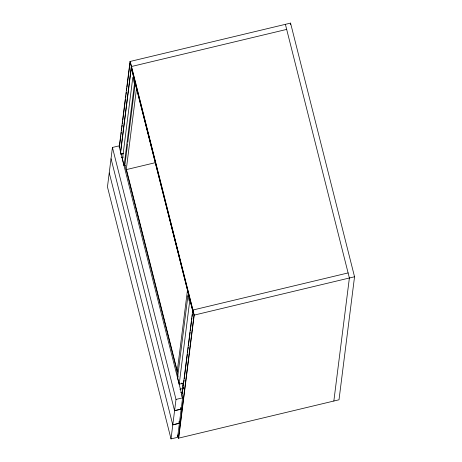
<?xml version="1.0" encoding="UTF-8"?>
<svg xmlns="http://www.w3.org/2000/svg" width="462" height="462" viewBox="0 0 462 462"><rect width="100%" height="100%" fill="white"/><g stroke="black" fill="none" stroke-linecap="round" stroke-linejoin="round"><path stroke-width="0.69" d="M109.223 172.944L107.455 186.925L171.015 438.9L177.61 437.323L179.377 423.342L179.019 421.945M111.007 158.795L109.24 172.776L172.782 424.919L171.015 438.9M112.439 147.447L176.005 399.422L174.59 410.603L181.185 409.026L182.594 397.846L119.034 145.871L112.439 147.447L111.03 158.628L174.572 410.77L172.805 424.751L179.395 423.175L181.162 409.193L180.809 407.796M119.196 147.314L130.041 61.481L290.558 23.1L354.545 276.767L339.004 399.792L178.488 438.172L177.691 435.002M119.554 145.842L120.819 135.828M120.998 134.396L121.269 132.248M121.448 130.821L121.72 128.673M121.899 127.241L122.17 125.098M122.355 123.666L122.626 121.523M122.805 120.091L125.427 99.347M125.606 97.915L125.878 95.773M126.057 94.34L126.328 92.192M126.507 90.766L126.779 88.617M126.963 87.185L130.036 62.867M120.386 153.101L131.323 66.551L286.677 29.406M120.559 153.061L131.312 67.943M124.105 165.714L134.454 83.789L132.819 77.304L122.47 159.228L124.105 165.714L125.508 165.379M124.983 164.512L127.599 143.78M127.783 142.348L135.095 84.448M136.556 88.092L126.172 170.299L124.89 165.223M155.122 162.722L126.426 169.583L126.345 170.259L177.217 371.927M187.433 290.506L177.05 372.707L178.17 377.148M189.322 295.403L187.918 295.738L177.57 377.662L179.204 384.147L183.414 383.142M179.204 384.147L189.553 302.223L187.918 295.738M181.82 396.621L192.752 310.071L348.105 272.927M182.351 393.716L182.715 390.858M182.894 389.426L183.166 387.283M183.345 385.851L183.616 383.703M183.795 382.276L184.067 380.128M184.251 378.696L187.324 354.377M187.503 352.945L187.774 350.802M187.953 349.37L188.225 347.228M188.404 345.795L190.125 332.207M190.304 330.775L190.575 328.626M190.754 327.2L191.476 321.477M191.661 320.045L191.926 317.896M192.111 316.47L192.383 314.322M192.562 312.889L192.925 310.031M178.488 438.172L194.028 315.148L130.041 61.481M290.379 24.532L290.558 23.1M333.847 401.028L349.387 277.997L285.395 24.336M134.454 83.789L135.857 83.449M120.542 154.198L123.337 153.528M121.229 154.141L123.325 153.644M121.396 157.582L123.458 157.086M194.028 315.148L354.545 276.767M179.839 389.264L183.333 388.427M180.694 392.642L182.79 392.146M181.375 392.59L182.773 392.255M176.005 399.422L182.594 397.846M174.572 410.77L181.162 409.193M172.782 424.919L179.377 423.342M130.215 61.44L194.202 315.101L178.661 438.132L178.182 436.226M131.543 68.22L192.798 311.036L131.196 67.562M181.855 382.952L183.102 387.739M126.426 169.583L177.477 371.956M180.833 407.628L181.185 409.026M179.042 421.777L179.395 423.175"/></g></svg>
